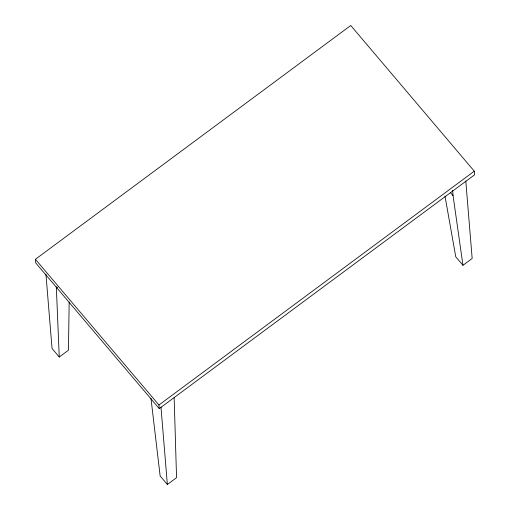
<?xml version="1.0" encoding="UTF-8"?>
<svg xmlns="http://www.w3.org/2000/svg" width="510" height="510" viewBox="0 0 510 510"><rect width="100%" height="100%" fill="white"/><g stroke="black" fill="none" stroke-linecap="round" stroke-linejoin="round"><path stroke-width="0.76" d="M69.169 302.054L68.455 350.204L59.256 357.019L52.052 348.521L45.938 274.17M35.419 259.297L350.746 25.5L474.281 171.188L474.581 174.815L159.254 408.618L35.719 262.924L35.419 259.297L158.954 404.991L159.254 408.618M59.256 357.019L56.38 288.118L57.63 287.187M158.954 404.991L474.281 171.188M150.966 398.304L160.146 476.002L167.35 484.5L176.549 477.679L174.152 397.679M444.981 196.018L455.761 256.817L462.965 265.315L472.164 258.493L465.789 180.98M450.489 192.652L453.065 195.693L462.965 265.315M452.625 190.402L453.065 195.693M160.975 406.98L167.35 484.5M56.259 286.607L56.38 288.118"/></g></svg>
